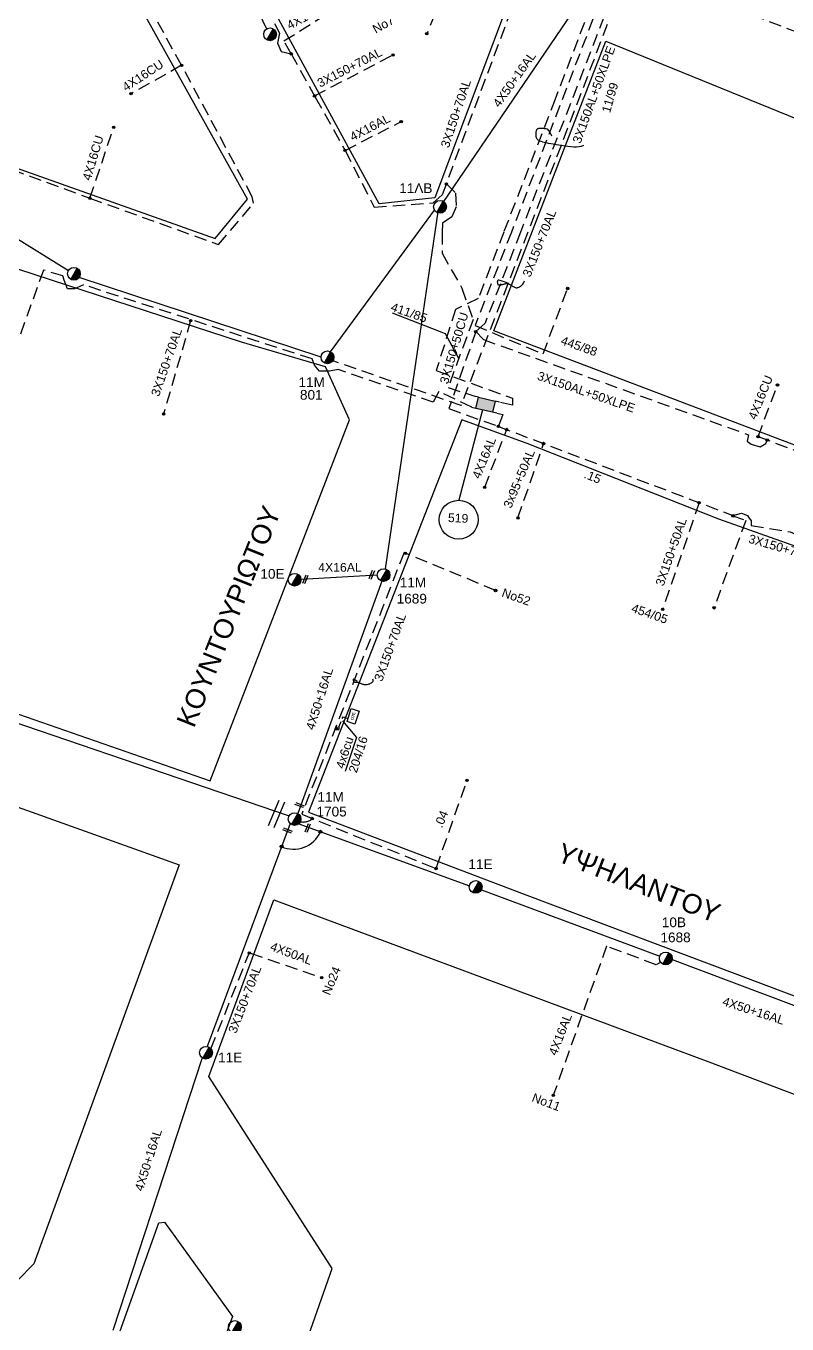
# Model space of a CAD drawing. Header units: millimetres. Extents: x 751 to 1825, y 358 to 872.
# Drawn here: x 1408.2 to 1486.5, y 634.6 to 768.2 of the extents above; entities that cross this region are included whole.
import ezdxf

# ---------------------------------------------------------------- set-up
doc = ezdxf.new("R2010")
doc.units = ezdxf.units.MM
doc.linetypes.add('DASHED', pattern=[19.05, 12.7, -6.35])
for name, color, linetype in [('Link Box 4 Διευθύνσεων', 7, 'Continuous'), ('Pillar OTE', 7, 'Continuous'), ('Άγνωστα', 7, 'Continuous'), ('Γέφυρες Εναέριου Δικτύου', 7, 'Continuous'), ('Γυμνά εναέρια ΧΤ (3Φ)   4x16AL', 7, 'Continuous'), ('Γυμνά εναέρια ΧΤ και ΦΟΠ (3Φ)   4x50+16AL', 7, 'Continuous'), ('Επιγραφές - Σχήματα', 7, 'Continuous'), ('Καλώδια ΧΤ   3x150+50AL', 7, 'DASHED'), ('Καλώδια ΧΤ   3x150+50CU', 7, 'DASHED'), ('Καλώδια ΧΤ   3x150AL+50XLPE', 7, 'DASHED'), ('Καλώδια ΧΤ   3x95+50CU', 7, 'DASHED'), ('Μηχανική τομή', 7, 'Continuous'), ('Στύλος ΦΜ', 7, 'Continuous'), ('Στύλος ΦΜ @ 1', 7, 'Continuous'), ('Συνδέσεις', 7, 'Continuous'), ('Συνεστραμμένα ΧΤ   3x70+54.6+25 AL', 7, 'SYN_LINE'), ('Τομή', 7, 'Continuous'), ('Υπόβαθρο ΔΕΗ', 7, 'Continuous'), ('Υπόγεια Καλώδια Δικτύου ΧΤ   .04', 7, 'DASHED'), ('Υπόγεια Καλώδια Δικτύου ΧΤ   .15', 7, 'DASHED'), ('Υπόγεια καλώδια Δικτύου ΧΤ και Παρ. ΧΤ - 3X150+70 AL', 7, 'DASHED'), ('Υπόγεια καλώδια Παροχών ΧΤ   4x16AL', 7, 'DASHED'), ('Υπόγεια καλώδια Παροχών ΧΤ   4x16CU', 7, 'DASHED'), ('Υπόγεια καλώδια Παροχών ΧΤ   4x50AL', 7, 'DASHED'), ('Υπόγεια καλώδια Παροχών ΧΤ   4x6', 7, 'DASHED')]:
    doc.layers.add(name, color=color, linetype=linetype)
doc.styles.get("Standard").update_dxf_attribs({"font": 'arial.ttf'})
doc.linetypes.add('SYN_LINE', pattern='A,0.5,-0.0001,["/\\/\\/\\/",Standard,S=0.1,R=0,X=0,Y=-0.05],-0.25', length=0.7501)
doc.dimstyles.new('ISO-25', dxfattribs={"dimtxt": 2.5, "dimasz": 2.5, "dimexe": 1.25, "dimexo": 0.625, "dimtad": 1, "dimtxsty": 'Standard', "dimcen": 2.5, "dimadec": 0, "dimazin": 0, "dimtfac": 1, "dimtmove": 0, "dimatfit": 3, "dimfxl": 1, "dimarcsym": 0})

# ---------------------------------------------------------------- blocks, each defined once
blk = doc.blocks.new('_ΣΥΝΔΕΣΗ')
at = {"layer": 'Συνδέσεις', "linetype": 'SYN_LINE', "ltscale": 40}
blk.add_hatch(color=256, dxfattribs=at).paths.add_polyline_path([(0.5, -0.01, 1), (-0.5, -0.01, 1)])
at = {"layer": 'Συνδέσεις'}
blk.add_circle((0, -0.01), 0.5, dxfattribs=at)
blk = doc.blocks.new('ΥΠΑΡΧΩΝ ΤΣΙΜΕΝΤΕΝΙΟΣ ΣΤΥΛΟΣ')
at = {"layer": 'Στύλος ΦΜ'}
blk.add_hatch(color=256, dxfattribs=at).paths.add_polyline_path([(-1.29, -2.28, 0.574793), (2.62, 0, 0.268822), (1.3, 2.27)])
blk.add_line((-1.29, -2.28), (1.3, 2.27), dxfattribs=at)
blk.add_circle((0, 0), 2.62, dxfattribs=at)
at = {"layer": 'Στύλος ΦΜ', "flags": 4}
for tag, p in [('ΑΡΙΘΜΟΣ', (-4.68, 8.05)), ('ΤΥΠΟΣ', (-4.91, 3.03))]:
    blk.add_attdef(tag, p, '', height=4, dxfattribs=at)
blk = doc.blocks.new('LINK BOX 4 ΑΝΑΧΩΡΗΣΕΩΝ')
at = {"layer": 'Link Box 4 Διευθύνσεων', "ltscale": 40}
blk.add_hatch(color=256, dxfattribs=at).paths.add_polyline_path([(-3.54, 0), (-3.54, -4.67), (3.54, -4.67), (3.54, 0)])
for p, q in [((-3.54, 0), (-5.33, 0)), ((5.33, 0), (3.54, 0)), ((-3.54, -4.67), (-5.33, -4.67)), ((5.33, -4.67), (3.54, -4.67))]:
    blk.add_line(p, q, dxfattribs=at)
blk.add_lwpolyline([(-3.54, -4.67), (-3.54, 0), (3.54, 0), (3.54, -4.67)], close=True, dxfattribs=at)
blk = doc.blocks.new('ΜΗΧΑΝΙΚΗ ΤΟΜΗ')
at = {"layer": 'Μηχανική τομή', "ltscale": 40}
for p, q in [((-1.89, 0.78), (1.89, 0.78)), ((1.89, 0), (-1.89, 0))]:
    blk.add_line(p, q, dxfattribs=at)
blk = doc.blocks.new('ΤΟΜΗ')
at = {"layer": 'Τομή', "ltscale": 40}
for p, q in [((-5.68, 0), (5.68, 0)), ((5.68, -2.33), (-5.68, -2.33))]:
    blk.add_line(p, q, dxfattribs=at)
blk = doc.blocks.new('PILLAR ΟΤΕ')
at = {"layer": 'Pillar OTE', "ltscale": 40}
blk.add_lwpolyline([(-3.31, 2.02), (3.39, 2.02), (3.39, -1.99), (-3.31, -1.99)], close=True, dxfattribs=at)
at = {"layer": 'Pillar OTE', "insert": (-1.81, 0.71), "char_height": 1.3575, "width": 109.961, "attachment_point": 1}
blk.add_mtext('{\\fArial|b1|i0|c161|p34;OTE}', dxfattribs=at)

msp = doc.modelspace()

# ---------------------------------------------------------------- hatches: boundary and pattern name
at = {"layer": 'Pillar OTE', "ltscale": 40}
h = msp.add_hatch(color=256, dxfattribs=at)
h.dxf.hatch_style = 1
h.paths.add_polyline_path([(1440.33, 695.78), (1440.13, 696.15), (1439.98, 695.75)])

# ---------------------------------------------------------------- linework, layer by layer
msp.add_lwpolyline([(1439.98, 695.75), (1440.13, 696.15), (1440.33, 695.78), (1439.98, 695.75)], dxfattribs=at)
at = {"layer": 'Άγνωστα', "color": 5, "linetype": 'DASHED', "lineweight": -2, "ltscale": 0.1}
msp.add_lwpolyline([(1454.07, 728.95), (1450.7, 730.57), (1450.12, 729.48), (1440.34, 732.83), (1439.43, 732.67), (1438.4, 732.67), (1437.9, 733.28), (1437.65, 733.92), (1414.14, 741.54), (1413.2, 741.13), (1412.48, 741.13), (1412.15, 742.01), (1412.15, 742.01), (1412.01, 742.47), (1410.01, 743.06), (1407.42, 735.86)], dxfattribs=at)
at = {"layer": 'Άγνωστα', "color": 5, "linetype": 'Continuous', "lineweight": -2, "ltscale": 0.1}
msp.add_lwpolyline([(1438.57, 734.09), (1413.67, 742.29)], dxfattribs=at)
at = {"layer": 'Άγνωστα', "color": 30, "linetype": 'DASHED', "lineweight": -2, "ltscale": 0.1}
msp.add_lwpolyline([(1480.84, 717.81), (1482.27, 717.31), (1479.01, 708.32)], dxfattribs=at)
at = {"layer": 'Γέφυρες Εναέριου Δικτύου', "lineweight": -2, "ltscale": 0.1}
msp.add_lwpolyline([(1434.51, 683.75, 0.42074), (1438.5, 685.28, -2.303333)], format="xyb", dxfattribs=at)
at = {"layer": 'Γυμνά εναέρια ΧΤ (3Φ)   4x16AL', "color": 2, "lineweight": -2, "ltscale": 0.1}
msp.add_lwpolyline([(1444.34, 711.68), (1436.51, 711.23)], dxfattribs=at)
at = {"layer": 'Γυμνά εναέρια ΧΤ και ΦΟΠ (3Φ)   4x50+16AL', "color": 133, "linetype": 'Continuous', "ltscale": 0.1}
msp.add_lwpolyline([(1419.83, 795.43), (1432.97, 767.87)], dxfattribs=at)
at = {"layer": 'Γυμνά εναέρια ΧΤ και ΦΟΠ (3Φ)   4x50+16AL', "color": 2, "ltscale": 0.1}
for points in [[(1451.14, 750.03), (1468.84, 776.06)], [(1439.55, 734.66), (1450.25, 749.23)], [(1450.59, 749.04), (1445.18, 712.31)]]:
    msp.add_lwpolyline(points, dxfattribs=at)
at = {"layer": 'Γυμνά εναέρια ΧΤ και ΦΟΠ (3Φ)   4x50+16AL', "color": 2, "lineweight": -2, "ltscale": 0.1}
msp.add_lwpolyline([(1444.84, 711.05), (1436.18, 687.15)], dxfattribs=at)
at = {"layer": 'Γυμνά εναέρια ΧΤ και ΦΟΠ (3Φ)   4x50+16AL', "color": 6, "lineweight": -2, "ltscale": 0.1}
msp.add_lwpolyline([(1396.69, 700.08), (1435.3, 686.93)], dxfattribs=at)
at = {"layer": 'Γυμνά εναέρια ΧΤ και ΦΟΠ (3Φ)   4x50+16AL', "color": 27, "lineweight": -2, "ltscale": 0.1}
for points in [[(1435.39, 686.12), (1426.85, 663.18)], [(1436.28, 686.09), (1453.84, 679.71)], [(1455.07, 679.3), (1473.43, 672.47)], [(1474.68, 672.12), (1493.83, 664.92)], [(1426.33, 662.02), (1417.15, 633.97)]]:
    msp.add_lwpolyline(points, dxfattribs=at)
at = {"layer": 'Επιγραφές - Σχήματα', "ltscale": 0.1}
for points in [[(1462.3, 756.85), (1462.2, 757.09), (1462.11, 757.27), (1462.01, 757.4), (1461.92, 757.49), (1461.83, 757.55), (1461.73, 757.59), (1461.64, 757.6), (1461.55, 757.61), (1461.46, 757.62), (1461.38, 757.63), (1461.29, 757.63), (1461.21, 757.64), (1461.14, 757.64), (1461.06, 757.63), (1461, 757.63), (1460.94, 757.62), (1460.89, 757.6), (1460.85, 757.58), (1460.81, 757.56), (1460.78, 757.53), (1460.75, 757.49), (1460.73, 757.45), (1460.71, 757.4), (1460.69, 757.34), (1460.68, 757.27), (1460.67, 757.2), (1460.66, 757.12), (1460.66, 757.04), (1460.66, 756.96), (1460.67, 756.88), (1460.68, 756.8), (1460.7, 756.72), (1460.72, 756.65), (1460.76, 756.59), (1460.81, 756.53), (1460.88, 756.47), (1460.96, 756.42), (1461.06, 756.37), (1461.19, 756.32), (1461.34, 756.27), (1461.52, 756.22), (1461.72, 756.18), (1461.95, 756.13), (1462.2, 756.08), (1462.46, 756.04), (1462.75, 755.99), (1463.04, 755.95), (1463.34, 755.9), (1463.65, 755.85), (1463.96, 755.81), (1464.27, 755.77), (1464.57, 755.75), (1464.85, 755.75), (1465.12, 755.77), (1465.37, 755.82), (1465.59, 755.9)], [(1457.89, 741.68), (1457.51, 741.83), (1457.22, 741.94), (1457.01, 742), (1456.87, 742.02), (1456.78, 742.01), (1456.73, 741.98), (1456.71, 741.94), (1456.71, 741.9), (1456.7, 741.85), (1456.7, 741.81), (1456.71, 741.77), (1456.71, 741.73), (1456.72, 741.7), (1456.73, 741.67), (1456.74, 741.64), (1456.75, 741.61), (1456.77, 741.59), (1456.79, 741.57), (1456.82, 741.56), (1456.85, 741.55), (1456.89, 741.54), (1456.93, 741.53), (1456.98, 741.54), (1457.03, 741.54), (1457.1, 741.55), (1457.16, 741.57), (1457.23, 741.58), (1457.3, 741.6), (1457.38, 741.62), (1457.45, 741.64), (1457.51, 741.66), (1457.57, 741.67), (1457.63, 741.68), (1457.68, 741.69), (1457.72, 741.69), (1457.77, 741.68), (1457.81, 741.67), (1457.85, 741.66), (1457.9, 741.64), (1457.94, 741.61), (1458, 741.58), (1458.05, 741.55), (1458.12, 741.51), (1458.18, 741.47), (1458.24, 741.43), (1458.31, 741.39), (1458.37, 741.36), (1458.43, 741.33), (1458.48, 741.3), (1458.54, 741.28), (1458.59, 741.26), (1458.65, 741.25), (1458.71, 741.25), (1458.77, 741.26), (1458.84, 741.28), (1458.91, 741.31), (1459, 741.35), (1459.08, 741.4), (1459.17, 741.46), (1459.26, 741.54), (1459.34, 741.62), (1459.41, 741.72), (1459.47, 741.84), (1459.51, 741.96)], [(1442.29, 700.73), (1442.16, 700.84), (1442.06, 700.91), (1441.99, 700.95), (1441.94, 700.96), (1441.9, 700.96), (1441.88, 700.94), (1441.87, 700.92), (1441.87, 700.89), (1441.88, 700.86), (1441.88, 700.83), (1441.9, 700.81), (1441.91, 700.78), (1441.93, 700.76), (1441.95, 700.73), (1441.97, 700.71), (1441.99, 700.7), (1442.02, 700.68), (1442.05, 700.67), (1442.07, 700.66), (1442.1, 700.66), (1442.12, 700.65), (1442.15, 700.65), (1442.17, 700.65), (1442.19, 700.65), (1442.21, 700.66), (1442.23, 700.66), (1442.24, 700.67), (1442.26, 700.67), (1442.29, 700.67), (1442.32, 700.67), (1442.35, 700.66), (1442.39, 700.65), (1442.44, 700.63), (1442.5, 700.61), (1442.56, 700.58), (1442.63, 700.55), (1442.7, 700.52), (1442.77, 700.49), (1442.84, 700.47), (1442.91, 700.45), (1442.98, 700.43), (1443.05, 700.42), (1443.11, 700.41), (1443.18, 700.41), (1443.25, 700.42), (1443.33, 700.43), (1443.41, 700.45), (1443.49, 700.48), (1443.58, 700.51), (1443.67, 700.55), (1443.76, 700.6), (1443.83, 700.65), (1443.89, 700.71), (1443.93, 700.78), (1443.94, 700.87), (1443.91, 700.96)]]:
    msp.add_lwpolyline(points, dxfattribs=at)
at = {"layer": 'Επιγραφές - Σχήματα', "lineweight": -2, "ltscale": 0.1}
msp.add_lwpolyline([(1455.19, 728.68), (1452.73, 719.38)], dxfattribs=at)
at = {"layer": 'Επιγραφές - Σχήματα', "ltscale": 0.1}
msp.add_circle((1452.73, 717.38), 2, dxfattribs=at)
at = {"layer": 'Καλώδια ΧΤ   3x150+50AL', "color": 30, "linetype": 'DASHED', "lineweight": -2, "ltscale": 0.1}
msp.add_lwpolyline([(1477.46, 719.14), (1473.72, 708.16)], dxfattribs=at)
at = {"layer": 'Καλώδια ΧΤ   3x150AL+50XLPE', "color": 5, "linetype": 'DASHED', "ltscale": 0.1}
for points in [[(1420.04, 795.56), (1420.93, 794.63), (1437.39, 788.46), (1433.5, 779.5), (1432.35, 779.79), (1430.26, 775.18), (1434.31, 767.44), (1434.08, 766.42), (1434.45, 765.55), (1435.51, 765.31), (1435.51, 765.31)], [(1480.84, 791.09), (1473.08, 794.06), (1466.26, 774.8), (1467.7, 773.86), (1462.66, 760.65), (1457.37, 746.98), (1454.74, 740.13), (1452.41, 739.01), (1450.42, 732.73), (1458.26, 729.87), (1458.26, 729.17), (1456.93, 729.47)]]:
    msp.add_lwpolyline(points, dxfattribs=at)
at = {"layer": 'Καλώδια ΧΤ   3x150AL+50XLPE', "color": 133, "linetype": 'DASHED', "ltscale": 0.1}
msp.add_lwpolyline([(1481.67, 792.09), (1472.29, 795.68), (1465.99, 775.98), (1477.59, 771.42), (1491.09, 766.16), (1500.12, 762.26), (1509.4, 758.46), (1517.92, 755.13), (1529.01, 750.57), (1537.84, 746.98), (1563.97, 736.66), (1561.92, 730.9), (1581.69, 723.13), (1597.61, 767.99), (1599.71, 769.14), (1601.51, 769.15)], dxfattribs=at)
at = {"layer": 'Καλώδια ΧΤ   3x150AL+50XLPE', "color": 6, "linetype": 'DASHED', "ltscale": 0.1}
msp.add_lwpolyline([(1480.44, 790.58), (1473.34, 793.3), (1467.08, 775.14), (1468.59, 774.22), (1458.16, 746.98), (1454.42, 737.37), (1461.42, 734.43), (1463.94, 741.17)], dxfattribs=at)
at = {"layer": 'Καλώδια ΧΤ   3x150AL+50XLPE', "color": 30, "linetype": 'DASHED', "lineweight": -2, "ltscale": 0.1}
for points in [[(1454.49, 736.74), (1455.27, 735.92), (1482.54, 726.13), (1482.4, 725.46), (1482.81, 725.15), (1483.74, 724.89), (1484.34, 725.23), (1484.49, 725.64)], [(1483.54, 725.93), (1500.39, 719.67)]]:
    msp.add_lwpolyline(points, dxfattribs=at)
at = {"layer": 'Καλώδια ΧΤ   3x95+50CU', "color": 30, "linetype": 'DASHED', "lineweight": -2, "ltscale": 0.1}
msp.add_lwpolyline([(1458.83, 717.56), (1461.52, 725.38)], dxfattribs=at)
at = {"layer": 'Συνεστραμμένα ΧΤ   3x70+54.6+25 AL', "color": 5, "linetype": 'Continuous', "ltscale": 0.1}
msp.add_lwpolyline([(1383.5, 761.06), (1412.57, 743.01)], dxfattribs=at)
at = {"layer": 'Υπόβαθρο ΔΕΗ', "ltscale": 0.1}
for points in [[(1348.33, 811.17), (1340.21, 777.02), (1374.91, 765.03), (1427.67, 746.31), (1431.01, 750.36), (1415.24, 778.67), (1409.84, 788.62), (1348.33, 811.17)], [(1432.91, 779.06), (1457.73, 770.27), (1450.27, 750.5), (1444.55, 749.87), (1431.05, 774.74), (1432.91, 779.06)]]:
    msp.add_lwpolyline(points, dxfattribs=at)
at = {"layer": 'Υπόβαθρο ΔΕΗ', "lineweight": -2, "ltscale": 0.1}
for points in [[(1456.36, 736.83), (1467.87, 766.61), (1556.69, 730.46), (1546.52, 702.8), (1496.6, 721.51), (1456.36, 736.83)], [(1328.54, 724.8), (1427.15, 690.52), (1441.51, 727.67), (1439.04, 733.11), (1430.39, 735.66), (1404.19, 744.17), (1384.07, 751.54), (1355.02, 760.89), (1337.88, 766.47), (1328.54, 724.8)], [(1453.06, 727.67), (1437.28, 687.28), (1459.46, 678.87), (1489.61, 667.52), (1509.68, 659.8), (1528.29, 652.74), (1538.97, 682.62), (1542.72, 693.75), (1506.19, 707.96), (1479.49, 717.45), (1459.78, 725.21), (1453.06, 727.67)], [(1423.97, 681.89), (1409.03, 640.82), (1405.65, 637.39), (1386.66, 656.1), (1370.53, 671.89), (1349.68, 692.3), (1361.27, 704), (1393.5, 692.77), (1423.97, 681.89)], [(1442.21, 694.99), (1441.05, 691.46)], [(1433.55, 622.79), (1439.73, 640.33), (1427.01, 660.09), (1433.71, 678.27), (1478.48, 661.59), (1525.05, 643.96), (1508.16, 593.84), (1434.02, 622.27), (1433.61, 622.45), (1433.57, 622.6), (1433.55, 622.79)], [(1416.35, 629.62), (1421.89, 645.05), (1422.45, 645.12), (1429.46, 635.41), (1425.86, 625.63), (1416.35, 629.62)]]:
    msp.add_lwpolyline(points, dxfattribs=at)
at = {"layer": 'Υπόγεια Καλώδια Δικτύου ΧΤ   .04', "color": 2, "linetype": 'DASHED', "lineweight": -2, "ltscale": 0.1}
msp.add_lwpolyline([(1450.44, 681.61), (1453.59, 690.56)], dxfattribs=at)
at = {"layer": 'Υπόγεια Καλώδια Δικτύου ΧΤ   .15', "color": 30, "linetype": 'DASHED', "lineweight": -2, "ltscale": 0.1}
for points in [[(1456.66, 728.33), (1457.26, 728.2), (1456.82, 726.98)], [(1456.82, 726.98), (1480.78, 717.88)]]:
    msp.add_lwpolyline(points, dxfattribs=at)
at = {"layer": 'Υπόγεια καλώδια Δικτύου ΧΤ και Παρ. ΧΤ - 3X150+70 AL', "color": 133, "linetype": 'DASHED', "ltscale": 0.1}
msp.add_lwpolyline([(1396.09, 756.4), (1403.98, 753.57), (1404.97, 754.07), (1414.79, 750.46), (1428.01, 745.69), (1431.63, 749.94), (1431.49, 750.61), (1424.22, 764.13), (1416.7, 777.75), (1410.46, 789.18)], dxfattribs=at)
at = {"layer": 'Υπόγεια καλώδια Δικτύου ΧΤ και Παρ. ΧΤ - 3X150+70 AL', "color": 5, "linetype": 'DASHED', "ltscale": 0.1}
for points in [[(1478.26, 783), (1474.13, 784.35), (1459.86, 746.98), (1452.97, 729.13), (1439.78, 733.74)], [(1435.51, 765.31), (1437.98, 760.84), (1441.04, 755.38), (1444.04, 749.55), (1450.1, 749.97), (1451.05, 750.83), (1458.41, 770.52), (1451.73, 772.91), (1449.45, 767.38)], [(1437.9, 760.99), (1445.97, 765.2)], [(1451.46, 751.93), (1452.4, 750.99), (1452.47, 749.57), (1452.03, 748.54), (1451.08, 747.9), (1451.04, 746.98), (1451.04, 744.79), (1453.05, 741.21), (1454.21, 737.98), (1451.64, 730.97), (1454.49, 730.05)]]:
    msp.add_lwpolyline(points, dxfattribs=at)
at = {"layer": 'Υπόγεια καλώδια Δικτύου ΧΤ και Παρ. ΧΤ - 3X150+70 AL', "color": 30, "linetype": 'DASHED', "ltscale": 0.1}
msp.add_lwpolyline([(1478.47, 783.58), (1473.88, 785.07), (1459.1, 746.98), (1455.44, 737.6), (1454.49, 736.74), (1451.72, 728.81), (1456.82, 726.98)], dxfattribs=at)
at = {"layer": 'Υπόγεια καλώδια Δικτύου ΧΤ και Παρ. ΧΤ - 3X150+70 AL', "color": 5, "linetype": 'DASHED', "lineweight": -2, "ltscale": 0.1}
msp.add_lwpolyline([(1425.15, 737.87), (1422.37, 728.25)], dxfattribs=at)
at = {"layer": 'Υπόγεια καλώδια Δικτύου ΧΤ και Παρ. ΧΤ - 3X150+70 AL', "color": 30, "linetype": 'DASHED', "lineweight": -2, "ltscale": 0.1}
msp.add_lwpolyline([(1480.92, 717.83), (1481.82, 718.05), (1482.44, 717.8), (1482.54, 717.63), (1482.83, 717.27), (1482.83, 716.77), (1486.83, 716.14), (1490.12, 714.71), (1492.12, 713.7), (1491.96, 713.14)], dxfattribs=at)
at = {"layer": 'Υπόγεια καλώδια Δικτύου ΧΤ και Παρ. ΧΤ - 3X150+70 AL', "color": 2, "linetype": 'DASHED', "lineweight": -2, "ltscale": 0.1}
msp.add_lwpolyline([(1456.52, 710.1), (1447.11, 714), (1436.58, 687.07), (1450.28, 681.55)], dxfattribs=at)
at = {"layer": 'Υπόγεια καλώδια Δικτύου ΧΤ και Παρ. ΧΤ - 3X150+70 AL', "color": 27, "linetype": 'DASHED', "lineweight": -2, "ltscale": 0.1}
msp.add_lwpolyline([(1427.24, 662.95), (1431.18, 672.8)], dxfattribs=at)
at = {"layer": 'Υπόγεια καλώδια Δικτύου ΧΤ και Παρ. ΧΤ - 3X150+70 AL', "color": 2, "linetype": 'DASHED', "lineweight": -2, "ltscale": 0.1}
msp.add_arc((1436.71, 687.87), 1.59, 260.4389, 311.9603, dxfattribs=at)
at = {"layer": 'Υπόγεια καλώδια Παροχών ΧΤ   4x16AL', "color": 5, "linetype": 'DASHED', "ltscale": 0.1}
for points in [[(1435.51, 765.31), (1434.75, 766.64), (1439.87, 769.85)], [(1441.04, 755.38), (1446.81, 758.34)]]:
    msp.add_lwpolyline(points, dxfattribs=at)
at = {"layer": 'Υπόγεια καλώδια Παροχών ΧΤ   4x16AL', "color": 30, "linetype": 'DASHED', "lineweight": -2, "ltscale": 0.1}
msp.add_lwpolyline([(1455.41, 720.72), (1457.67, 726.66)], dxfattribs=at)
at = {"layer": 'Υπόγεια καλώδια Παροχών ΧΤ   4x16AL', "color": 27, "linetype": 'DASHED', "lineweight": -2, "ltscale": 0.1}
msp.add_lwpolyline([(1473.52, 671.85), (1473.04, 671.59), (1467.95, 673.5), (1462.46, 658.17)], dxfattribs=at)
at = {"layer": 'Υπόγεια καλώδια Παροχών ΧΤ   4x16CU', "color": 133, "linetype": 'DASHED', "ltscale": 0.1}
for points in [[(1424.22, 764.13), (1419.02, 761.21)], [(1414.79, 750.46), (1417.24, 757.76)]]:
    msp.add_lwpolyline(points, dxfattribs=at)
at = {"layer": 'Υπόγεια καλώδια Παροχών ΧΤ   4x16CU', "color": 30, "linetype": 'DASHED', "lineweight": -2, "ltscale": 0.1}
msp.add_lwpolyline([(1483.54, 725.93), (1485.55, 731.3)], dxfattribs=at)
at = {"layer": 'Υπόγεια καλώδια Παροχών ΧΤ   4x50AL', "color": 27, "linetype": 'DASHED', "lineweight": -2, "ltscale": 0.1}
msp.add_lwpolyline([(1431.3, 672.79), (1438.64, 670.27)], dxfattribs=at)
at = {"layer": 'Υπόγεια καλώδια Παροχών ΧΤ   4x6', "color": 2, "linetype": 'DASHED', "ltscale": 0.05}
msp.add_lwpolyline([(1440.33, 695.78, 0.583172), (1440.41, 696.03), (1440.83, 697.11), (1441.32, 696.92)], format="xyb", dxfattribs=at)

# ---------------------------------------------------------------- block references
at = {"layer": 'Link Box 4 Διευθύνσεων', "ltscale": 0.1, "xscale": 0.2499999999999419, "yscale": 0.2499999999999419, "zscale": 0.2499999999999419, "rotation": 346.7130786530924}
msp.add_blockref('LINK BOX 4 ΑΝΑΧΩΡΗΣΕΩΝ', (1455.63, 729.77), dxfattribs=at)
at = {"layer": 'Γυμνά εναέρια ΧΤ και ΦΟΠ (3Φ)   4x50+16AL', "color": 7, "ltscale": 0.1, "xscale": 0.2097359216900014, "yscale": 0.2097359216900014, "zscale": 0.2097359216900014, "rotation": 72}
msp.add_blockref('PILLAR ΟΤΕ', (1441.86, 697.14), dxfattribs=at)
at = {"layer": 'Καλώδια ΧΤ   3x150+50AL', "linetype": 'DASHED', "ltscale": 0.1, "xscale": 0.25, "yscale": 0.25, "zscale": 0.25}
for p in [(1477.46, 719.14), (1473.72, 708.16)]:
    msp.add_blockref('_ΣΥΝΔΕΣΗ', p, dxfattribs=at)
at = {"layer": 'Μηχανική τομή', "ltscale": 0.1}
for p, xscale, yscale, zscale, rotation in [((1443.87, 711.68), 0.2499999999999898, 0.2499999999999898, 0.2499999999999898, 67.38082934071718), ((1437.04, 711.21), 0.2499999999999898, 0.2499999999999898, 0.2499999999999898, 67.38082934071718), ((1436.4, 688.11), 0.2499999999999268, 0.2499999999999268, 0.2499999999999268, 158.9125805710265), ((1435.16, 685.5), 0.2499999999999268, 0.2499999999999268, 0.2499999999999268, 158.9125805710265), ((1437.28, 685.62), 0.2499999999999898, 0.2499999999999898, 0.2499999999999898, 67.38082934071718)]:
    msp.add_blockref('ΜΗΧΑΝΙΚΗ ΤΟΜΗ', p, dxfattribs=dict(at, xscale=xscale, yscale=yscale, zscale=zscale, rotation=rotation))
at = {"layer": 'Στύλος ΦΜ @ 1', "ltscale": 0.1, "xscale": 0.25, "yscale": 0.25, "zscale": 0.25}
for p in [(1433.33, 767.32), (1413.14, 742.68), (1429.7, 634.33)]:
    msp.add_blockref('ΥΠΑΡΧΩΝ ΤΣΙΜΕΝΤΕΝΙΟΣ ΣΤΥΛΟΣ', p, dxfattribs=at)
at = {"layer": 'Στύλος ΦΜ @ 1', "ltscale": 0.1}
ref = msp.add_blockref('ΥΠΑΡΧΩΝ ΤΣΙΜΕΝΤΕΝΙΟΣ ΣΤΥΛΟΣ', (1450.81, 749.57), dxfattribs=dict(at, xscale=0.25, yscale=0.25, zscale=0.25))
ref.add_attrib('ΤΥΠΟΣ', '11ΛB', (1446.61, 750.99), dxfattribs={"layer": 'Στύλος ΦΜ', "height": 1, "flags": 4})
ref = msp.add_blockref('ΥΠΑΡΧΩΝ ΤΣΙΜΕΝΤΕΝΙΟΣ ΣΤΥΛΟΣ', (1439.23, 734.09), dxfattribs=dict(at, xscale=0.25, yscale=0.25, zscale=0.25))
ref.add_attrib('ΤΥΠΟΣ', '11M', (1436.25, 731.03), dxfattribs={"layer": 'Στύλος ΦΜ', "height": 1, "flags": 4})
ref.add_attrib('ΑΡΙΘΜΟΣ', '801', (1436.4, 729.73), dxfattribs={"layer": 'Στύλος ΦΜ', "height": 1, "flags": 4})
ref = msp.add_blockref('ΥΠΑΡΧΩΝ ΤΣΙΜΕΝΤΕΝΙΟΣ ΣΤΥΛΟΣ', (1435.85, 711.2), dxfattribs=dict(at, xscale=0.25, yscale=0.25, zscale=0.25))
ref.add_attrib('ΤΥΠΟΣ', '10E', (1432.33, 711.31), dxfattribs={"layer": 'Στύλος ΦΜ', "height": 1, "flags": 4})
ref = msp.add_blockref('ΥΠΑΡΧΩΝ ΤΣΙΜΕΝΤΕΝΙΟΣ ΣΤΥΛΟΣ', (1445, 711.68), dxfattribs=dict(at, xscale=0.25, yscale=0.25, zscale=0.25))
ref.add_attrib('ΤΥΠΟΣ', '11M', (1446.67, 710.43), dxfattribs={"layer": 'Στύλος ΦΜ', "height": 1, "flags": 4})
ref.add_attrib('ΑΡΙΘΜΟΣ', '1689', (1446.35, 708.76), dxfattribs={"layer": 'Στύλος ΦΜ', "height": 1, "flags": 4})
ref = msp.add_blockref('ΥΠΑΡΧΩΝ ΤΣΙΜΕΝΤΕΝΙΟΣ ΣΤΥΛΟΣ', (1435.85, 686.58), dxfattribs=dict(at, xscale=0.25, yscale=0.25, zscale=0.25))
ref.add_attrib('ΤΥΠΟΣ', '11M', (1438.2, 688.36), dxfattribs={"layer": 'Στύλος ΦΜ', "height": 1, "flags": 4})
ref.add_attrib('ΑΡΙΘΜΟΣ', '1705', (1438.1, 686.85), dxfattribs={"layer": 'Στύλος ΦΜ', "height": 1, "flags": 4})
ref = msp.add_blockref('ΥΠΑΡΧΩΝ ΤΣΙΜΕΝΤΕΝΙΟΣ ΣΤΥΛΟΣ', (1454.48, 679.6), dxfattribs=dict(at, xscale=0.25, yscale=0.25, zscale=0.25))
ref.add_attrib('ΤΥΠΟΣ', '11E', (1453.73, 681.44), dxfattribs={"layer": 'Στύλος ΦΜ', "height": 1, "flags": 4})
ref = msp.add_blockref('ΥΠΑΡΧΩΝ ΤΣΙΜΕΝΤΕΝΙΟΣ ΣΤΥΛΟΣ', (1474.04, 672.24), dxfattribs=dict(at, xscale=0.25, yscale=0.25, zscale=0.25))
ref.add_attrib('ΤΥΠΟΣ', '10B', (1473.63, 675.46), dxfattribs={"layer": 'Στύλος ΦΜ', "height": 1, "flags": 4})
ref.add_attrib('ΑΡΙΘΜΟΣ', '1688', (1473.49, 673.91), dxfattribs={"layer": 'Στύλος ΦΜ', "height": 1, "flags": 4})
ref = msp.add_blockref('ΥΠΑΡΧΩΝ ΤΣΙΜΕΝΤΕΝΙΟΣ ΣΤΥΛΟΣ', (1426.73, 662.54), dxfattribs=dict(at, xscale=0.25, yscale=0.25, zscale=0.25))
ref.add_attrib('ΤΥΠΟΣ', '11E', (1427.98, 661.56), dxfattribs={"layer": 'Στύλος ΦΜ', "height": 1, "flags": 4})
at = {"layer": 'Συνδέσεις', "ltscale": 0.1, "xscale": 0.25, "yscale": 0.25, "zscale": 0.25}
for p in [(1449.45, 767.38), (1435.51, 765.31), (1445.97, 765.2), (1424.22, 764.13), (1419.02, 761.22), (1437.9, 760.99), (1417.24, 757.76), (1446.81, 758.34), (1441.04, 755.38), (1451.46, 751.93), (1414.79, 750.46), (1463.94, 741.17), (1454.49, 736.74), (1485.53, 731.24), (1456.82, 726.98), (1461.46, 725.22), (1483.54, 725.93), (1484.47, 725.58), (1458.83, 717.56), (1480.95, 717.78), (1447.25, 713.93), (1456.52, 710.1), (1479.01, 708.32)]:
    msp.add_blockref('_ΣΥΝΔΕΣΗ', p, dxfattribs=at)
at = {"layer": 'Συνδέσεις', "xscale": 0.3, "yscale": 0.3, "zscale": 0.345700799648589}
for p in [(1438.5, 685.28), (1434.51, 683.75)]:
    msp.add_blockref('_ΣΥΝΔΕΣΗ', p, dxfattribs=at)
at = {"layer": 'Τομή', "ltscale": 0.1, "xscale": 0.250000000000015, "yscale": 0.250000000000015, "zscale": 0.250000000000015, "rotation": 67.02607255037289}
msp.add_blockref('ΤΟΜΗ', (1433.72, 687.23), dxfattribs=at)
at = {"layer": 'Υπόγεια Καλώδια Δικτύου ΧΤ   .04', "linetype": 'DASHED', "ltscale": 0.1, "xscale": 0.25, "yscale": 0.25, "zscale": 0.25}
for p in [(1453.59, 690.56), (1437.66, 686.64), (1450.4, 681.5)]:
    msp.add_blockref('_ΣΥΝΔΕΣΗ', p, dxfattribs=at)
at = {"layer": 'Υπόγεια καλώδια Δικτύου ΧΤ και Παρ. ΧΤ - 3X150+70 AL', "linetype": 'DASHED', "ltscale": 0.1, "xscale": 0.25, "yscale": 0.25, "zscale": 0.25}
for p in [(1425.15, 737.87), (1422.37, 728.25)]:
    msp.add_blockref('_ΣΥΝΔΕΣΗ', p, dxfattribs=at)
at = {"layer": 'Υπόγεια καλώδια Παροχών ΧΤ   4x16AL', "linetype": 'DASHED', "ltscale": 0.1, "xscale": 0.25, "yscale": 0.25, "zscale": 0.25}
for p in [(1457.67, 726.66), (1455.41, 720.72), (1462.46, 658.17)]:
    msp.add_blockref('_ΣΥΝΔΕΣΗ', p, dxfattribs=at)
at = {"layer": 'Υπόγεια καλώδια Παροχών ΧΤ   4x50AL', "linetype": 'DASHED', "ltscale": 0.1, "xscale": 0.25, "yscale": 0.25, "zscale": 0.25}
for p in [(1431.18, 672.8), (1438.64, 670.27)]:
    msp.add_blockref('_ΣΥΝΔΕΣΗ', p, dxfattribs=at)

# ---------------------------------------------------------------- texts
at = {"layer": 'Γυμνά εναέρια ΧΤ (3Φ)   4x16AL', "color": 7, "ltscale": 0.1, "insert": (1438.28, 712.93), "char_height": 0.9, "width": 84.1859, "attachment_point": 1}
msp.add_mtext('4X16AL', dxfattribs=at)
at = {"layer": 'Γυμνά εναέρια ΧΤ και ΦΟΠ (3Φ)   4x50+16AL', "color": 7, "ltscale": 0.1, "char_height": 0.9, "width": 84.1859, "attachment_point": 1}
for insert, rotation in [((1456.17, 760.25), 54.5918), ((1436.98, 695.95), 72.4466), ((1480.07, 668.31), 341.9842), ((1419.37, 648.5), 72.4466)]:
    msp.add_mtext('4X50+16AL', dxfattribs=dict(at, insert=insert, rotation=rotation))
at = {"layer": 'Γυμνά εναέρια ΧΤ και ΦΟΠ (3Φ)   4x50+16AL', "color": 7, "ltscale": 0.1, "char_height": 0.9, "attachment_point": 1, "rotation": 72.4466}
for s, insert in [('4x6cu', (1440.06, 691.96)), ('204/16', (1441.38, 691.53))]:
    msp.add_mtext_dynamic_manual_height_columns(s, width=1.8, gutter_width=12.5, heights=[0.118], dxfattribs=dict(at, insert=insert))
at = {"layer": 'Επιγραφές - Σχήματα', "ltscale": 0.1, "char_height": 0.9, "width": 84.1859, "attachment_point": 1}
for s, insert, rotation in [('No7', (1443.75, 768.16), 29.1574), ('11/99', (1467.43, 759.42), 74.05), ('519', (1451.65, 718.05), 357.2365)]:
    msp.add_mtext(s, dxfattribs=dict(at, insert=insert, rotation=rotation))
at = {"layer": 'Επιγραφές - Σχήματα', "ltscale": 0.1, "attachment_point": 5}
for s, insert, char_height, rotation in [('411/85', (1447.63, 738.69), 0.9, 340.8783), ('445/88', (1465.12, 735.24), 0.9, 340.8783), ('ΚΟΥΝΤΟΥΡΙΩΤΟΥ', (1429.07, 707.43), 2, 68.1522), ('No52', (1458.65, 709.43), 0.9, 340.8783), ('454/05', (1472.38, 707.71), 0.9, 340.8783), ('ΥΨΗΛΑΝΤΟΥ', (1471.25, 680.01), 2, 338.5738), ('No24', (1439.64, 669.94), 0.9, 67.1445), ('No11', (1461.74, 657.46), 0.9, 339.3486)]:
    msp.add_mtext(s, dxfattribs=dict(at, insert=insert, char_height=char_height, rotation=rotation))
at = {"layer": 'Καλώδια ΧΤ   3x150+50AL', "color": 7, "linetype": 'DASHED', "ltscale": 0.1, "insert": (1472.95, 710.78), "char_height": 0.9, "width": 84.1859, "attachment_point": 1, "rotation": 70.66}
msp.add_mtext('3X150+50AL', dxfattribs=at)
at = {"layer": 'Καλώδια ΧΤ   3x150+50CU', "color": 7, "linetype": 'DASHED', "ltscale": 0.1, "insert": (1450.76, 731.53), "char_height": 0.9, "width": 84.1859, "attachment_point": 1, "rotation": 73.7673}
msp.add_mtext('3X150+50CU', dxfattribs=at)
at = {"layer": 'Καλώδια ΧΤ   3x150AL+50XLPE', "color": 7, "linetype": 'DASHED', "ltscale": 0.1, "char_height": 0.9, "width": 13.9242, "attachment_point": 5}
for insert, rotation in [((1466.64, 761.11), 70.0013), ((1465.85, 730.52), 340.9528)]:
    msp.add_mtext('3X150AL+50XLPE', dxfattribs=dict(at, insert=insert, rotation=rotation))
at = {"layer": 'Καλώδια ΧΤ   3x95+50CU', "linetype": 'DASHED', "lineweight": 40, "ltscale": 0.1, "insert": (1457.29, 718.83), "char_height": 0.9, "width": 84.1859, "attachment_point": 1, "rotation": 67.173}
msp.add_mtext('3x95+50AL', dxfattribs=at)
at = {"layer": 'Υπόγεια Καλώδια Δικτύου ΧΤ   .04', "color": 7, "linetype": 'DASHED', "ltscale": 0.1, "insert": (1450.18, 685.95), "char_height": 0.9, "width": 84.1859, "attachment_point": 1, "rotation": 67.3636}
msp.add_mtext('.04', dxfattribs=at)
at = {"layer": 'Υπόγεια Καλώδια Δικτύου ΧΤ   .15', "color": 7, "linetype": 'DASHED', "ltscale": 0.1, "insert": (1465.87, 722.55), "char_height": 0.9, "width": 84.1859, "attachment_point": 1, "rotation": 338.1302}
msp.add_mtext('.15', dxfattribs=at)
at = {"layer": 'Υπόγεια καλώδια Δικτύου ΧΤ και Παρ. ΧΤ - 3X150+70 AL', "color": 7, "linetype": 'DASHED', "ltscale": 0.1, "char_height": 0.9, "width": 84.1859, "attachment_point": 1}
for insert, rotation in [((1438.06, 762.62), 27.409), ((1450.85, 755.85), 71.5487), ((1459.26, 742.6), 68.3401), ((1421.05, 730.29), 70.8789), ((1482.72, 715.9), 343.9864), ((1444, 700.98), 70.0154), ((1428.99, 664.78), 68.9295)]:
    msp.add_mtext('3X150+70AL', dxfattribs=dict(at, insert=insert, rotation=rotation))
at = {"layer": 'Υπόγεια καλώδια Παροχών ΧΤ   4x16AL', "color": 7, "linetype": 'DASHED', "ltscale": 0.1, "char_height": 0.9, "width": 84.1859, "attachment_point": 1}
for insert, rotation in [((1434.92, 768.58), 27.7177), ((1441.41, 757.1), 27.7177), ((1454.07, 721.85), 67.6879), ((1461.95, 662.5), 68.7514)]:
    msp.add_mtext('4X16AL', dxfattribs=dict(at, insert=insert, rotation=rotation))
at = {"layer": 'Υπόγεια καλώδια Παροχών ΧΤ   4x16CU', "color": 7, "linetype": 'DASHED', "ltscale": 0.1, "char_height": 0.9, "width": 84.1859, "attachment_point": 1}
for insert, rotation in [((1418, 762.16), 33.2276), ((1413.99, 752.46), 73.3215), ((1482.48, 727.93), 68.1825)]:
    msp.add_mtext('4X16CU', dxfattribs=dict(at, insert=insert, rotation=rotation))
at = {"layer": 'Υπόγεια καλώδια Παροχών ΧΤ   4x50AL', "color": 7, "linetype": 'DASHED', "ltscale": 0.1, "insert": (1433.57, 673.96), "char_height": 0.9, "width": 84.1859, "attachment_point": 1, "rotation": 339.7041}
msp.add_mtext('4X50AL', dxfattribs=at)

# ---------------------------------------------------------------- leaders
at = {"layer": 'Επιγραφές - Σχήματα', "ltscale": 0.1}
msp.add_leader([(1452.74, 733.97), (1451.38, 736.5), (1445.92, 738.62)], dimstyle='ISO-25', override={"dimasz": 1, "dimgap": 0.625, "dimtad": 0}, dxfattribs=at)
at = {"layer": 'Επιγραφές - Σχήματα', "ltscale": 40}
msp.add_leader([(1440.79, 696.68), (1442.21, 694.99)], dimstyle='ISO-25', override={"dimasz": 0.5, "dimtad": 0}, dxfattribs=at)

doc.saveas('drawing.dxf')
